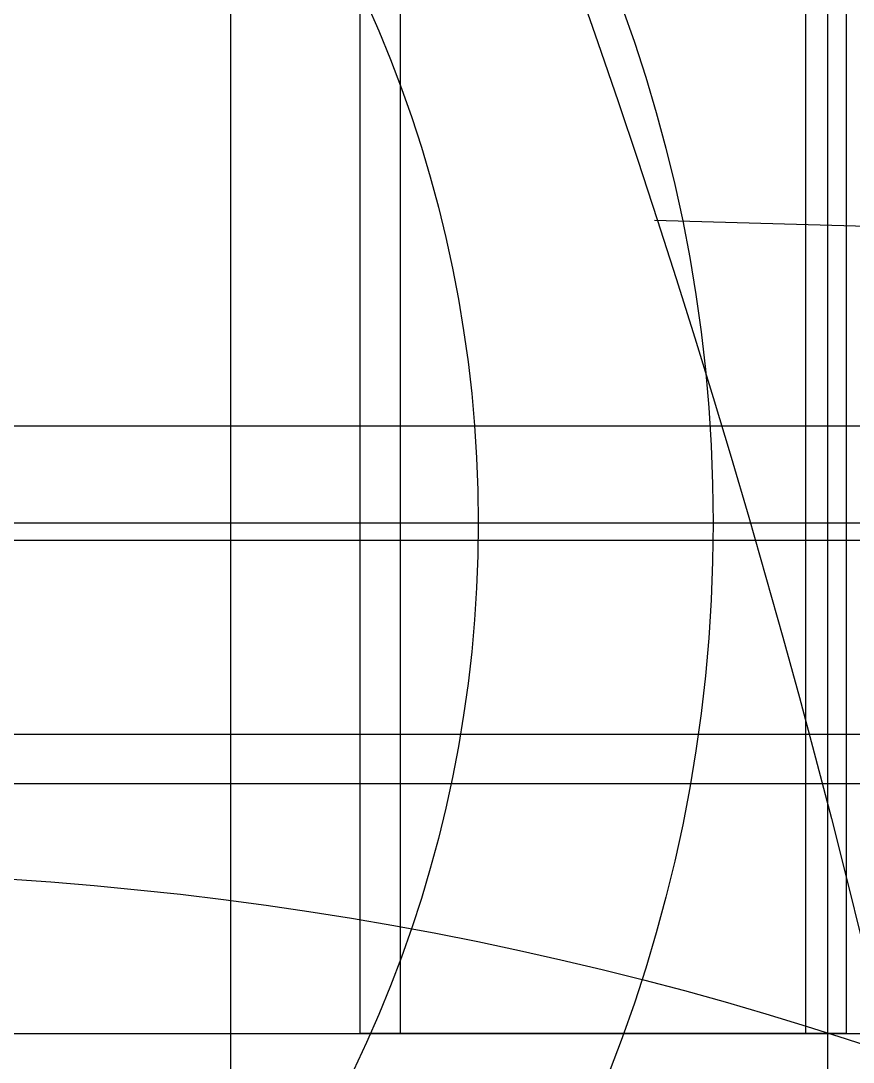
# Model space of a CAD drawing. Extents: x -381 to 213, y -63 to 250.
# Drawn here: x -62.49 to -57.36, y 26.74 to 33.17 of the extents above; entities that cross this region are included whole.
import ezdxf

# ---------------------------------------------------------------- set-up
doc = ezdxf.new("R2010")
doc.units = 0
doc.header["$MEASUREMENT"] = 0
for name, pattern in [('K5LT65535', [0]), ('K5LT_AXLED', [19.5, 15, -1.5, 1.5, -1.5]), ('K5LT_BASIC', [0])]:
    doc.linetypes.add(name, pattern=pattern)
doc.layers.add('Системный слой', color=7, linetype='Continuous')

# ---------------------------------------------------------------- blocks, each defined once
blk = doc.blocks.new('*U')
at = {"layer": 'Системный слой', "color": 5, "linetype": 'K5LT_BASIC'}
for p, q in [((43.4951, 21.8306), (-41.5049, 21.8306)), ((36.1161, -1.821), (36.1161, 13.179)), ((36.3654, -1.821), (36.3654, 13.179)), ((38.8654, 13.179), (38.8654, -1.821)), ((39.1161, 13.179), (39.1161, -1.821)), ((42.6169, 1.9283), (9.1669, 1.9283)), ((156.1703, 1.2227), (-168.8297, 1.2227)), ((-168.8297, -0.2773), (156.1703, -0.2773)), ((42.6165, -1.822), (33.6165, -1.822)), ((39.1161, -1.821), (36.1161, -1.821)), ((38.8654, -1.821), (36.3654, -1.821))]:
    blk.add_line(p, q, dxfattribs=at)
at = {"layer": 'Системный слой', "color": 30, "linetype": 'K5LT_AXLED'}
for q in [(50.0451, 1.3327), (38.8451, 1.3327), (43.5451, 1.3327)]:
    blk.add_line((29.0451, 1.3327), q, dxfattribs=at)
at = {"layer": 'Системный слой', "color": 5, "linetype": 'K5LT_BASIC'}
blk.add_lwpolyline([(153.4857, 25.305), (156.2589, 25.2262), (157.9353, 24.3028)], dxfattribs=at)
blk.add_lwpolyline([(153.4857, 25.305), (156.2589, 25.2262), (157.9353, 24.3028)], dxfattribs=at)
blk = doc.blocks.new('*F')
at = {"layer": 'Системный слой', "color": 5, "linetype": 'K5LT65535'}
for points in [[(57.0839, 15.6923), (54.3565, 42.4875), (52.0598, 44.7843), (7.5606, 44.7843), (6.4123, 41.2435), (6.4123, -18.7321)], [(-51.5802, 12.1516), (-51.5802, 15.788), (-42.6803, 41.722), (-39.7137, 44.6886), (1.1489, 44.6886), (2.7279, 43.1096), (2.7279, -18.3334), (0.7661, -21.5338), (-1.1478, -21.5338)]]:
    blk.add_lwpolyline(points, dxfattribs=at)
at = {"layer": 'Системный слой', "color": 5, "linetype": 'K5LT_BASIC'}
for centre, radius in [((94.0125, 5.9815), 62.5341), ((94.0125, 5.9815), 62.5341), ((-0.009, -0.1679), 21.15), ((29.0451, 1.3327), 19), ((29.0451, 1.3327), 9.25), ((29.0451, 1.3327), 7.8)]:
    blk.add_circle(centre, radius, dxfattribs=at)
at = {"layer": 'Системный слой'}
blk.add_blockref('*U', (0, 0), dxfattribs=at)
blk.add_blockref('*U', (0, 0), dxfattribs=at)
blk.add_blockref('*U', (0, 0), dxfattribs=at)
blk.add_blockref('*U', (0, 0), dxfattribs=at)
blk.add_blockref('*U', (0, 0), dxfattribs=at)
blk.add_blockref('*U', (0, 0), dxfattribs=at)
blk.add_blockref('*U', (0, 0), dxfattribs=at)
blk.add_blockref('*U', (0, 0), dxfattribs=at)
blk.add_blockref('*U', (0, 0), dxfattribs=at)
blk.add_blockref('*U', (0, 0), dxfattribs=at)
blk.add_blockref('*U', (0, 0), dxfattribs=at)
blk.add_blockref('*U', (0, 0), dxfattribs=at)
blk.add_blockref('*U', (0, 0), dxfattribs=at)
blk.add_blockref('*U', (0, 0), dxfattribs=at)
blk.add_blockref('*U', (0, 0), dxfattribs=at)
blk.add_blockref('*U', (0, 0), dxfattribs=at)
blk.add_blockref('*U', (0, 0), dxfattribs=at)
blk.add_blockref('*U', (0, 0), dxfattribs=at)
blk.add_blockref('*U', (0, 0), dxfattribs=at)
blk.add_blockref('*U', (0, 0), dxfattribs=at)
blk.add_blockref('*U', (0, 0), dxfattribs=at)
blk.add_blockref('*U', (0, 0), dxfattribs=at)
blk.add_blockref('*U', (0, 0), dxfattribs=at)
blk.add_blockref('*U', (0, 0), dxfattribs=at)
blk.add_blockref('*U', (0, 0), dxfattribs=at)
blk.add_blockref('*U', (0, 0), dxfattribs=at)
blk.add_blockref('*U', (0, 0), dxfattribs=at)
blk.add_blockref('*U', (0, 0), dxfattribs=at)
blk.add_blockref('*U', (0, 0), dxfattribs=at)
blk.add_blockref('*U', (0, 0), dxfattribs=at)
blk.add_blockref('*U', (0, 0), dxfattribs=at)
blk.add_blockref('*U', (0, 0), dxfattribs=at)
blk.add_blockref('*U', (0, 0), dxfattribs=at)
blk.add_blockref('*U', (0, 0), dxfattribs=at)
blk.add_blockref('*U', (0, 0), dxfattribs=at)
blk.add_blockref('*U', (0, 0), dxfattribs=at)
blk.add_blockref('*U', (0, 0), dxfattribs=at)
blk.add_blockref('*U', (0, 0), dxfattribs=at)
blk.add_blockref('*U', (0, 0), dxfattribs=at)
blk.add_blockref('*U', (0, 0), dxfattribs=at)
blk.add_blockref('*U', (0, 0), dxfattribs=at)
blk.add_blockref('*U', (0, 0), dxfattribs=at)
blk.add_blockref('*U', (0, 0), dxfattribs=at)
blk.add_blockref('*U', (0, 0), dxfattribs=at)
blk.add_blockref('*U', (0, 0), dxfattribs=at)
blk.add_blockref('*U', (0, 0), dxfattribs=at)
blk.add_blockref('*U', (0, 0), dxfattribs=at)
blk.add_blockref('*U', (0, 0), dxfattribs=at)
blk.add_blockref('*U', (0, 0), dxfattribs=at)
blk.add_blockref('*U', (0, 0), dxfattribs=at)
blk.add_blockref('*U', (0, 0), dxfattribs=at)
blk.add_blockref('*U', (0, 0), dxfattribs=at)
blk.add_blockref('*U', (0, 0), dxfattribs=at)
blk.add_blockref('*U', (0, 0), dxfattribs=at)
blk.add_blockref('*U', (0, 0), dxfattribs=at)
blk.add_blockref('*U', (0, 0), dxfattribs=at)
blk.add_blockref('*U', (0, 0), dxfattribs=at)
blk.add_blockref('*U', (0, 0), dxfattribs=at)
blk.add_blockref('*U', (0, 0), dxfattribs=at)
blk.add_blockref('*U', (0, 0), dxfattribs=at)
blk.add_blockref('*U', (0, 0), dxfattribs=at)
blk.add_blockref('*U', (0, 0), dxfattribs=at)
blk.add_blockref('*U', (0, 0), dxfattribs=at)
blk.add_blockref('*U', (0, 0), dxfattribs=at)
blk.add_blockref('*U', (0, 0), dxfattribs=at)
blk.add_blockref('*U', (0, 0), dxfattribs=at)
blk.add_blockref('*U', (0, 0), dxfattribs=at)
blk.add_blockref('*U', (0, 0), dxfattribs=at)
blk.add_blockref('*U', (0, 0), dxfattribs=at)
blk.add_blockref('*U', (0, 0), dxfattribs=at)
blk.add_blockref('*U', (0, 0), dxfattribs=at)
blk.add_blockref('*U', (0, 0), dxfattribs=at)
blk.add_blockref('*U', (0, 0), dxfattribs=at)
blk.add_blockref('*U', (0, 0), dxfattribs=at)
blk.add_blockref('*U', (0, 0), dxfattribs=at)
blk.add_blockref('*U', (0, 0), dxfattribs=at)
blk.add_blockref('*U', (0, 0), dxfattribs=at)
blk.add_blockref('*U', (0, 0), dxfattribs=at)
blk.add_blockref('*U', (0, 0), dxfattribs=at)
blk.add_blockref('*U', (0, 0), dxfattribs=at)
blk.add_blockref('*U', (0, 0), dxfattribs=at)
blk.add_blockref('*U', (0, 0), dxfattribs=at)
blk.add_blockref('*U', (0, 0), dxfattribs=at)
blk.add_blockref('*U', (0, 0), dxfattribs=at)
blk.add_blockref('*U', (0, 0), dxfattribs=at)
blk.add_blockref('*U', (0, 0), dxfattribs=at)
blk.add_blockref('*U', (0, 0), dxfattribs=at)
blk.add_blockref('*U', (0, 0), dxfattribs=at)
blk.add_blockref('*U', (0, 0), dxfattribs=at)
blk.add_blockref('*U', (0, 0), dxfattribs=at)
blk.add_blockref('*U', (0, 0), dxfattribs=at)
blk.add_blockref('*U', (0, 0), dxfattribs=at)
blk.add_blockref('*U', (0, 0), dxfattribs=at)
blk.add_blockref('*U', (0, 0), dxfattribs=at)
blk.add_blockref('*U', (0, 0), dxfattribs=at)
blk.add_blockref('*U', (0, 0), dxfattribs=at)
blk.add_blockref('*U', (0, 0), dxfattribs=at)
blk.add_blockref('*U', (0, 0), dxfattribs=at)
blk.add_blockref('*U', (0, 0), dxfattribs=at)
blk.add_blockref('*U', (0, 0), dxfattribs=at)
blk.add_blockref('*U', (0, 0), dxfattribs=at)
blk.add_blockref('*U', (0, 0), dxfattribs=at)
blk.add_blockref('*U', (0, 0), dxfattribs=at)
blk.add_blockref('*U', (0, 0), dxfattribs=at)
blk.add_blockref('*U', (0, 0), dxfattribs=at)
blk.add_blockref('*U', (0, 0), dxfattribs=at)
blk.add_blockref('*U', (0, 0), dxfattribs=at)
blk.add_blockref('*U', (0, 0), dxfattribs=at)
blk.add_blockref('*U', (0, 0), dxfattribs=at)
blk.add_blockref('*U', (0, 0), dxfattribs=at)
blk.add_blockref('*U', (0, 0), dxfattribs=at)
blk.add_blockref('*U', (0, 0), dxfattribs=at)
blk.add_blockref('*U', (0, 0), dxfattribs=at)
blk.add_blockref('*U', (0, 0), dxfattribs=at)
blk.add_blockref('*U', (0, 0), dxfattribs=at)
blk.add_blockref('*U', (0, 0), dxfattribs=at)
blk.add_blockref('*U', (0, 0), dxfattribs=at)
blk.add_blockref('*U', (0, 0), dxfattribs=at)
blk.add_blockref('*U', (0, 0), dxfattribs=at)
blk.add_blockref('*U', (0, 0), dxfattribs=at)
blk.add_blockref('*U', (0, 0), dxfattribs=at)
blk.add_blockref('*U', (0, 0), dxfattribs=at)
blk.add_blockref('*U', (0, 0), dxfattribs=at)
blk.add_blockref('*U', (0, 0), dxfattribs=at)
blk.add_blockref('*U', (0, 0), dxfattribs=at)
blk.add_blockref('*U', (0, 0), dxfattribs=at)
blk.add_blockref('*U', (0, 0), dxfattribs=at)
blk.add_blockref('*U', (0, 0), dxfattribs=at)
blk.add_blockref('*U', (0, 0), dxfattribs=at)
blk.add_blockref('*U', (0, 0), dxfattribs=at)
blk.add_blockref('*U', (0, 0), dxfattribs=at)
blk.add_blockref('*U', (0, 0), dxfattribs=at)
blk.add_blockref('*U', (0, 0), dxfattribs=at)
blk.add_blockref('*U', (0, 0), dxfattribs=at)
blk.add_blockref('*U', (0, 0), dxfattribs=at)
blk.add_blockref('*U', (0, 0), dxfattribs=at)
blk.add_blockref('*U', (0, 0), dxfattribs=at)
blk.add_blockref('*U', (0, 0), dxfattribs=at)
blk.add_blockref('*U', (0, 0), dxfattribs=at)
blk.add_blockref('*U', (0, 0), dxfattribs=at)
blk.add_blockref('*U', (0, 0), dxfattribs=at)
blk.add_blockref('*U', (0, 0), dxfattribs=at)
blk.add_blockref('*U', (0, 0), dxfattribs=at)
blk.add_blockref('*U', (0, 0), dxfattribs=at)
blk.add_blockref('*U', (0, 0), dxfattribs=at)
blk.add_blockref('*U', (0, 0), dxfattribs=at)
blk.add_blockref('*U', (0, 0), dxfattribs=at)
blk.add_blockref('*U', (0, 0), dxfattribs=at)
blk.add_blockref('*U', (0, 0), dxfattribs=at)
blk.add_blockref('*U', (0, 0), dxfattribs=at)
blk.add_blockref('*U', (0, 0), dxfattribs=at)
blk.add_blockref('*U', (0, 0), dxfattribs=at)
blk.add_blockref('*U', (0, 0), dxfattribs=at)
blk.add_blockref('*U', (0, 0), dxfattribs=at)
blk.add_blockref('*U', (0, 0), dxfattribs=at)
blk.add_blockref('*U', (0, 0), dxfattribs=at)
blk.add_blockref('*U', (0, 0), dxfattribs=at)
blk.add_blockref('*U', (0, 0), dxfattribs=at)
blk.add_blockref('*U', (0, 0), dxfattribs=at)
blk.add_blockref('*U', (0, 0), dxfattribs=at)
blk.add_blockref('*U', (0, 0), dxfattribs=at)
blk.add_blockref('*U', (0, 0), dxfattribs=at)
blk.add_blockref('*U', (0, 0), dxfattribs=at)
blk.add_blockref('*U', (0, 0), dxfattribs=at)
blk.add_blockref('*U', (0, 0), dxfattribs=at)
blk.add_blockref('*U', (0, 0), dxfattribs=at)
blk.add_blockref('*U', (0, 0), dxfattribs=at)
blk.add_blockref('*U', (0, 0), dxfattribs=at)
blk.add_blockref('*U', (0, 0), dxfattribs=at)
blk.add_blockref('*U', (0, 0), dxfattribs=at)
blk.add_blockref('*U', (0, 0), dxfattribs=at)
blk.add_blockref('*U', (0, 0), dxfattribs=at)
blk.add_blockref('*U', (0, 0), dxfattribs=at)
blk.add_blockref('*U', (0, 0), dxfattribs=at)
blk.add_blockref('*U', (0, 0), dxfattribs=at)
blk.add_blockref('*U', (0, 0), dxfattribs=at)
blk.add_blockref('*U', (0, 0), dxfattribs=at)
blk.add_blockref('*U', (0, 0), dxfattribs=at)
blk.add_blockref('*U', (0, 0), dxfattribs=at)
blk.add_blockref('*U', (0, 0), dxfattribs=at)
blk.add_blockref('*U', (0, 0), dxfattribs=at)
blk.add_blockref('*U', (0, 0), dxfattribs=at)
blk.add_blockref('*U', (0, 0), dxfattribs=at)
blk.add_blockref('*U', (0, 0), dxfattribs=at)
blk.add_blockref('*U', (0, 0), dxfattribs=at)
blk.add_blockref('*U', (0, 0), dxfattribs=at)
blk.add_blockref('*U', (0, 0), dxfattribs=at)
blk.add_blockref('*U', (0, 0), dxfattribs=at)
blk.add_blockref('*U', (0, 0), dxfattribs=at)
blk.add_blockref('*U', (0, 0), dxfattribs=at)
blk.add_blockref('*U', (0, 0), dxfattribs=at)
blk.add_blockref('*U', (0, 0), dxfattribs=at)
blk.add_blockref('*U', (0, 0), dxfattribs=at)
blk.add_blockref('*U', (0, 0), dxfattribs=at)
blk.add_blockref('*U', (0, 0), dxfattribs=at)
blk.add_blockref('*U', (0, 0), dxfattribs=at)
blk.add_blockref('*U', (0, 0), dxfattribs=at)
blk.add_blockref('*U', (0, 0), dxfattribs=at)
blk.add_blockref('*U', (0, 0), dxfattribs=at)
blk.add_blockref('*U', (0, 0), dxfattribs=at)
blk.add_blockref('*U', (0, 0), dxfattribs=at)
blk.add_blockref('*U', (0, 0), dxfattribs=at)
blk.add_blockref('*U', (0, 0), dxfattribs=at)
blk.add_blockref('*U', (0, 0), dxfattribs=at)
blk.add_blockref('*U', (0, 0), dxfattribs=at)
blk.add_blockref('*U', (0, 0), dxfattribs=at)
blk.add_blockref('*U', (0, 0), dxfattribs=at)

msp = doc.modelspace()

# ---------------------------------------------------------------- block references
at = {"layer": 'Системный слой'}
for p in [(-96.5151, 28.7405), (-63.9267, 6.9347), (-212.0681, 6.6367)]:
    msp.add_blockref('*F', p, dxfattribs=at)

doc.saveas('drawing.dxf')
